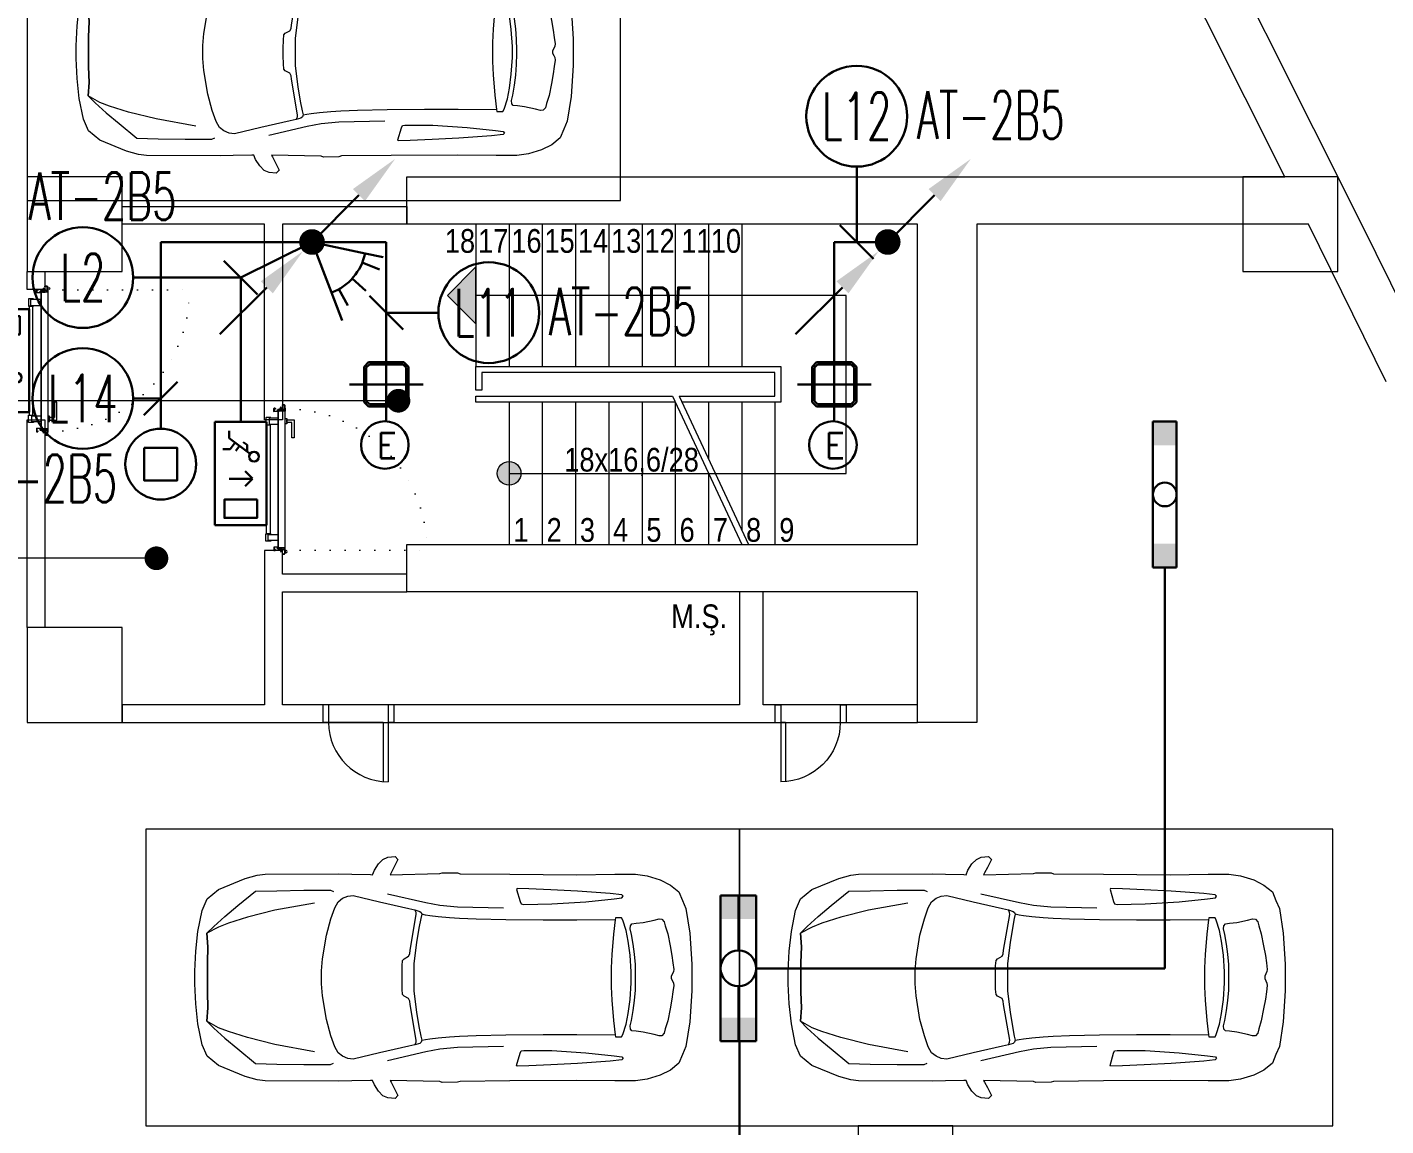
# Model space of a CAD drawing. Header units: metres. Extents: x -13316 to 152404, y -3899 to 30226.
# Drawn here: x 39560 to 40705, y 2000 to 2926 of the extents above; entities that cross this region are included whole.
import ezdxf
from ezdxf.enums import TextEntityAlignment as Align

# ---------------------------------------------------------------- set-up
doc = ezdxf.new("R2010")
doc.units = ezdxf.units.M
doc.header["$LTSCALE"] = 100
doc.header["$MEASUREMENT"] = 0
doc.linetypes.add('DOT2', pattern=[0.125, 0, -0.125])
doc.layers.get('0').update_dxf_attribs({"color": 9, "lineweight": 9})
for name, color, linetype, lineweight in [('00', 9, 'Continuous', 9), ('01', 9, 'Continuous', 9), ('04', 9, 'Continuous', 9), ('06D', 9, 'Continuous', 9), ('10', 9, 'Continuous', 9), ('14', 9, 'Continuous', 9), ('19', 9, 'Continuous', 9), ('20', 9, 'DOT2', 9), ('21', 9, 'Continuous', 9), ('21_mahal200', 9, 'Continuous', 9), ('E-1x36 W SIVAÜSTÜ FLUORESAN ARMATÜR (ETANŞ)', 7, 'Continuous', 30), ('E-1x8 W ACİL ÇIKIŞ ARMATÜRÜ (TİP2)', 7, 'Continuous', 30), ('E-2x18(W) PL DOWNLIGHT ARMATÜR (SIVAÜSTÜ)', 7, 'Continuous', 30), ('E-2x36 W SIVAÜSTÜ FLUORESAN ARMATÜR (ETANŞ)', 7, 'Continuous', 30), ('E-60W PL DOWNLIGHT ARMATÜR (SIVAÜSTÜ)', 7, 'Continuous', 30), ('E-ACİL AYDINLATMA KİTİ', 7, 'Continuous', 30), ('E-AŞAĞIDAN GELİP YUKARIYA GİDEN HAT', 7, 'Continuous', 30), ('E-DUVARA MONTE PIR (HAREKET SENSÖRÜ)', 7, 'Continuous', 30), ('E-KABLO', 7, 'Continuous', 30), ('E-LINYE', 7, 'Continuous', 30)]:
    doc.layers.add(name, color=color, linetype=linetype, lineweight=lineweight)
doc.styles.add('E-YAZI', font='txttw.shx')
doc.styles.add('MuuM_TEXT-STANDART', font='ARIALN.TTF')
doc.dimstyles.new('MuuM_DIM200', dxfattribs={"dimscale": 20, "dimtxt": 2, "dimasz": 1, "dimexe": 1, "dimexo": 1, "dimgap": 1, "dimtad": 1, "dimdec": 1, "dimrnd": 0.5, "dimdsep": 46, "dimtxsty": 'MuuM_TEXT-STANDART', "dimblk": 'ARCHTICK', "dimcen": 0, "dimdle": 0.15, "dimclrd": 256, "dimclre": 256, "dimclrt": 256, "dimadec": 0, "dimazin": 0, "dimtfac": 5, "dimtdec": 1, "dimtix": 1, "dimtmove": 2, "dimatfit": 3, "dimldrblk": 'DOT', "dimfxl": 3, "dimfxlon": 1, "dimtolj": 1, "dimlwd": -1, "dimlwe": -1, "dimarcsym": 0})

# ---------------------------------------------------------------- blocks, each defined once
blk = doc.blocks.new('100_1x36 W SIVAÜSTÜ FLUORESAN ARMATÜR (ETANŞ)')
at = {"layer": 'E-1x36 W SIVAÜSTÜ FLUORESAN ARMATÜR (ETANŞ)', "color": 4}
for p, q in [((-6.15, 1), (-6.15, -1)), ((6.15, 1), (-6.15, 1)), ((6.15, 1), (6.15, -1)), ((6.15, -1), (-6.15, -1))]:
    blk.add_line(p, q, dxfattribs=at)
at = {"layer": 'E-1x36 W SIVAÜSTÜ FLUORESAN ARMATÜR (ETANŞ)'}
blk.add_line((6.15, -1), (6.15, -1), dxfattribs=at)
at = {"layer": 'E-1x36 W SIVAÜSTÜ FLUORESAN ARMATÜR (ETANŞ)', "color": 4}
blk.add_circle((0, 0), 1, dxfattribs=at)
for points in [[(-6.15, 1), (-4.15, 1), (-6.15, -1), (-4.15, -1)], [(6.15, 1), (4.15, 1), (6.15, -1), (4.15, -1)]]:
    blk.add_solid(points, dxfattribs=at)
blk = doc.blocks.new('100_1x8 W ACİL ÇIKIŞ ARMATÜRÜ (TİP2)')
at = {"layer": 'E-1x8 W ACİL ÇIKIŞ ARMATÜRÜ (TİP2)', "color": 4}
for p, q in [((-3.4, 0), (-3.4, 3.4)), ((-3.4, 3.4), (3.4, 3.4)), ((3.4, 3.4), (3.4, 0)), ((3.4, 0), (-3.4, 0))]:
    blk.add_line(p, q, dxfattribs=at)
at = {"layer": 'E-1x8 W ACİL ÇIKIŞ ARMATÜRÜ (TİP2)', "color": 1}
for p, q in [((-1.305, 2.317), (-2.331, 0.937)), ((-1.882, 2.125), (-2.072, 1.87)), ((-1.448, 2.125), (-1.882, 2.125)), ((-0.16, 1.989), (0.335, 2.471)), ((0.34, 2.476), (0.34, 0.934)), ((0.34, 2.476), (0.84, 1.989)), ((-2.821, 0.937), (-2.331, 0.937)), ((-1.608, 1.01), (-2.039, 1.33)), ((-1.484, 1.378), (-1.818, 1.627)), ((-1.608, 1.01), (-1.608, 0.516))]:
    blk.add_line(p, q, dxfattribs=at)
blk.add_lwpolyline([(1.715, 2.777), (2.92, 2.777), (2.92, 0.623), (1.715, 0.623)], close=True, dxfattribs=at)
blk.add_circle((-1.115, 2.574), 0.32, dxfattribs=at)
blk = doc.blocks.new('100_AŞAĞIDAN GELİP YUKARIYA GİDEN HAT')
at = {"layer": 'E-AŞAĞIDAN GELİP YUKARIYA GİDEN HAT', "color": 3, "linetype": 'Continuous'}
for p, q in [((2.472, 2.471), (0, 0)), ((-2.389, -2.382), (-4.861, -4.853))]:
    blk.add_line(p, q, dxfattribs=at)
at = {"layer": 'E-AŞAĞIDAN GELİP YUKARIYA GİDEN HAT', "color": 4, "linetype": 'Continuous', "const_width": 0.675}
blk.add_lwpolyline([(0.338, 0, 1), (-0.338, 0, 1)], format="xyb", close=True, dxfattribs=at)
at = {"layer": 'E-AŞAĞIDAN GELİP YUKARIYA GİDEN HAT', "color": 3, "linetype": 'Continuous'}
for points in [[(2.154, 2.789), (2.79, 2.152), (4.382, 4.379)], [(-2.707, -2.064), (-2.071, -2.7), (-0.479, -0.474)]]:
    blk.add_solid(points, dxfattribs=at)
blk = doc.blocks.new('100_60W PL DOWNLIGHT ARMATÜR (SIVAÜSTÜ)')
at = {"layer": 'E-60W PL DOWNLIGHT ARMATÜR (SIVAÜSTÜ)', "color": 3}
blk.add_lwpolyline([(-0.865, 0.865), (0.865, 0.865), (0.865, -0.865), (-0.865, -0.865)], close=True, dxfattribs=at)
at = {"layer": 'E-60W PL DOWNLIGHT ARMATÜR (SIVAÜSTÜ)', "color": 4}
blk.add_circle((0, 0), 1.865, dxfattribs=at)
blk = doc.blocks.new('100_DUVARA MONTE PIR (HAREKET SENSÖRÜ)')
at = {"layer": 'E-DUVARA MONTE PIR (HAREKET SENSÖRÜ)', "color": 4}
for p, q in [((2.717, 0.889), (0, 0)), ((3.645, 1.193), (2.717, 0.889)), ((0, 0), (2.232, -1.786)), ((3.799, 0.528), (2.831, 0.393)), ((3.751, -0.797), (2.796, -0.594)), ((2.232, -1.786), (3.454, -2.765)), ((3.311, -1.936), (2.468, -1.443))]:
    blk.add_line(p, q, dxfattribs=at)
blk.add_arc((0, 0), 2.859, 321.32293, 18.12018, dxfattribs=at)
blk = doc.blocks.new('100_2x18(W) PL DOWNLIGHT ARMATÜR (SIVAÜSTÜ)')
at = {"layer": 'E-2x18(W) PL DOWNLIGHT ARMATÜR (SIVAÜSTÜ)', "color": 4, "ltscale": 0.4}
for q in [(0, 25), (0, 25), (-25, 0), (-25, 0), (0, -25), (25, 0), (0, -25), (25, 0)]:
    blk.add_line((0, 0), q, dxfattribs=at)
at = {"layer": 'E-2x18(W) PL DOWNLIGHT ARMATÜR (SIVAÜSTÜ)', "color": 4}
for p, q in [((-12, 15), (-15, 12)), ((-15, 12), (-15, -12)), ((-11.38, 13.5), (-13.5, 11.38)), ((-13.5, 11.38), (-13.5, -11.38)), ((12, 15), (-12, 15)), ((11.38, 13.5), (-11.38, 13.5)), ((13.5, 11.38), (11.38, 13.5)), ((15, 12), (12, 15)), ((13.5, -11.38), (13.5, 11.38)), ((15, -12), (15, 12)), ((-15, -12), (-12, -15)), ((-13.5, -11.38), (-11.38, -13.5)), ((-12, -15), (12, -15)), ((-11.38, -13.5), (11.38, -13.5)), ((11.38, -13.5), (13.5, -11.38)), ((12, -15), (15, -12))]:
    blk.add_line(p, q, dxfattribs=at)
blk = doc.blocks.new('100_ACİL AYDINLATMA KİTİ')
at = {"layer": 'E-ACİL AYDINLATMA KİTİ', "color": 3}
blk.add_circle((0, 0), 1.251, dxfattribs=at)
at = {"layer": 'E-ACİL AYDINLATMA KİTİ', "color": 3, "style": 'E-YAZI'}
blk.add_text('E', height=1.34, dxfattribs=at).set_placement((-0.448, -0.694))
blk = doc.blocks.new('100_2x36 W SIVAÜSTÜ FLUORESAN ARMATÜR (ETANŞ)')
at = {"layer": 'E-2x36 W SIVAÜSTÜ FLUORESAN ARMATÜR (ETANŞ)', "color": 4}
for p, q in [((-6.15, 1.5), (6.15, 1.5)), ((-6.15, 1.5), (-6.15, -1.5)), ((6.15, 1.5), (6.15, -1.5)), ((-1.5, 0), (-6.15, 0)), ((1.5, 0), (6.15, 0)), ((-6.15, -1.5), (6.15, -1.5))]:
    blk.add_line(p, q, dxfattribs=at)
blk.add_circle((0, 0), 1.5, dxfattribs=at)
for points in [[(-4.15, 1.5), (-4.15, -1.5), (-6.15, 1.5), (-6.15, -1.5)], [(4.15, 1.5), (4.15, -1.5), (6.15, 1.5), (6.15, -1.5)]]:
    blk.add_solid(points, dxfattribs=at)
blk = doc.blocks.new('p-kolon_80x80')
blk.add_lwpolyline([(-40, -40), (40, -40), (40, 40), (-40, 40)], close=True)
blk = doc.blocks.new('2.Bod.Ara.Sitatik Elk.')
at = {"layer": '01'}
blk.add_lwpolyline([(12385, -6322.8), (12319.5, -6190), (12040, -6190), (12040, -6610), (11990, -6610), (11990, -6500), (11600, -6500), (11600, -6500), (11560, -6500), (11560, -6460), (11990, -6460), (11990, -6190), (11560, -6190), (11560, -6150), (11560, -6150), (12299.7, -6150), (12000, -5552.7), (12000, -5430), (12040, -5430), (12040, -5543.4), (12364.1, -6190), (12364.1, -6190), (12425, -6313.4)], dxfattribs=at)
for p in [(11280, -6190), (12304.3, -6190), (11280, -6570), (11980, -6990)]:
    blk.add_blockref('p-kolon_80x80', p, dxfattribs=at)
blk = doc.blocks.new('*U21')
at = {"ltscale": 15}
for p, q in [((-25, 1), (-26, 0)), ((-25, -1), (-26, 0)), ((-23, 1), (-25, 1)), ((-23, 1), (-23, -2)), ((-21, -3), (-18, 3)), ((-21, -3), (-18, 3)), ((-20, -3), (-17, 3)), ((-20, -3), (-16, 3)), ((-18, -3), (-15, 3)), ((-18, -3), (-15, 3)), ((-18, 1), (-18, 2)), ((-17, -3), (-14, 3)), ((-17, -3), (-13, 3)), ((-17, 1), (-17, 2)), ((-15, -3), (-12, 3)), ((-15, -3), (-12, 3)), ((-15, 1), (-15, 2)), ((-14, -3), (-11, 3)), ((-14, -3), (-10, 3)), ((-14, 1), (-14, 2)), ((-12, -3), (-9, 3)), ((-12, -3), (-9, 3)), ((-12, 1), (-12, 2)), ((-11, -3), (-8, 3)), ((-11, -3), (-7, 3)), ((-11, 1), (-11, 2)), ((-9, -3), (-6, 3)), ((-9, -3), (-6, 3)), ((-9, 1), (-9, 2)), ((-8, -3), (-4, 3)), ((-8, -3), (-5, 3)), ((-8, 1), (-8, 2)), ((-6, -3), (-3, 3)), ((-6, -3), (-3, 3)), ((-6, 1), (-6, 2)), ((-5, -3), (-1, 3)), ((-5, -3), (-2, 3)), ((-5, 1), (-5, 2)), ((-3, 1), (-3, 2)), ((0, 4), (-2, 1)), ((-2, 1), (-2, 2)), ((0, 0), (-1, 0)), ((-25, -1), (-23, -2)), ((-9, -2), (-23, -2)), ((-21, -3), (-21, -2)), ((-20, -3), (-19, -2)), ((-20, -2), (-19, -2)), ((-19, -2), (-18, -2)), ((-18, -3), (-18, -2)), ((-17, -3), (-16, -2)), ((-17, -2), (-16, -2)), ((-16, -2), (-15, -2)), ((-15, -3), (-15, -2)), ((-14, -3), (-13, -2)), ((-14, -2), (-13, -2)), ((-13, -2), (-12, -2)), ((-12, -3), (-12, -2)), ((-11, -3), (-10, -2)), ((-11, -2), (-10, -2)), ((-10, -2), (-9, -2)), ((-9, -3), (-9, -2)), ((-8, -2), (-7, -2)), ((-8, -3), (-7, -2)), ((-7, -2), (-6, -2)), ((-6, -3), (-6, -2)), ((-5, -2), (-4, -2)), ((-5, -3), (-4, -2)), ((-4, -2), (-2, -2)), ((0, -4), (-2, -2)), ((0, 0), (-1, 0))]:
    blk.add_line(p, q, dxfattribs=at)
for p, q in [((-7, 1), (-23, 1)), ((-17, 1), (-19, 1)), ((-16, 1), (-17, 1)), ((-14, 1), (-16, 1)), ((-13, 1), (-14, 1)), ((-11, 1), (-13, 1)), ((-10, 1), (-11, 1)), ((-8, 1), (-10, 1)), ((-7, 1), (-8, 1)), ((-5, 1), (-7, 1)), ((-4, 1), (-5, 1)), ((-2, 1), (-4, 1)), ((-2, 1), (-2, 1)), ((0, 0), (0, 4)), ((-2, -2), (-2, -2)), ((0, 0), (0, -4))]:
    blk.add_line(p, q)
for centre, radius, start, end in [((-26, 4), 3.92, 274.361, 322.1025), ((-26, -4), 3.92, 37.8975, 85.639), ((-18, 3), 0.0971, 330.3204, 150.3204), ((-17, 3), 0.0971, 330.3204, 150.3204), ((-15, 3), 0.0971, 330.3204, 150.3204), ((-14, 3), 0.0971, 330.3204, 150.3204), ((-12, 3), 0.0971, 330.3204, 150.3204), ((-11, 3), 0.0971, 330.3204, 150.3204), ((-9, 3), 0.0971, 330.3204, 150.3204), ((-8, 3), 0.0971, 330.3204, 150.3204), ((-6, 3), 0.0971, 330.3204, 150.3204), ((-5, 3), 0.0971, 330.3204, 150.3204), ((-3, 3), 0.0971, 330.3204, 150.3204), ((-2, 3), 0.0971, 330.3204, 150.3204), ((-1, 0), 0.486, 90, 270), ((0, 4), 0.25, 0, 150.0864), ((-21, -3), 0.0971, 150.3204, 330.3204), ((-20, -3), 0.0971, 150.3204, 330.3204), ((-18, -3), 0.0971, 150.3204, 330.3204), ((-17, -3), 0.0971, 150.3204, 330.3204), ((-15, -3), 0.0971, 150.3204, 330.3204), ((-14, -3), 0.0971, 150.3204, 330.3204), ((-12, -3), 0.0971, 150.3204, 330.3204), ((-11, -3), 0.0971, 150.3204, 330.3204), ((-9, -3), 0.0971, 150.3204, 330.3204), ((-8, -3), 0.0971, 150.3204, 330.3204), ((-6, -3), 0.0971, 150.3204, 330.3204), ((-5, -3), 0.0971, 150.3204, 330.3204), ((0, -4), 0.25, 209.9136, 0)]:
    blk.add_arc(centre, radius, start, end, dxfattribs=at)
blk = doc.blocks.new('conta')
at = {"ltscale": 10}
for p, q in [((-2649.9, 5345.5), (-2649.8, 5345.6)), ((-2649.9, 5344.5), (-2649.8, 5344.3)), ((-2649.8, 5344.3), (-2649.7, 5344.3)), ((-2649.7, 5345.4), (-2649.3, 5345.4)), ((-2649.2, 5345.4), (-2649.1, 5345.5)), ((-2649, 5344), (-2648.8, 5343.8)), ((-2648.9, 5344.1), (-2648.7, 5343.9)), ((-2648.8, 5345.1), (-2648.6, 5345.3)), ((-2648.8, 5344.9), (-2648.6, 5345.2)), ((-2648.7, 5343.8), (-2648.7, 5343.8)), ((-2648.6, 5345.3), (-2648.6, 5345.3))]:
    blk.add_line(p, q, dxfattribs=at)
for centre, radius, start, end in [((-2649.8, 5345.5), 0.05, 140.6345, 188.9372), ((-2653, 5345), 3.19, 350.4674, 8.9372), ((-2649.9, 5344.5), 0.02, 170.4674, 213.7451), ((-2649.7, 5345.6), 0.0696, 22.2428, 159.258), ((-2650.9, 5345), 1.24, 340.3382, 16.7772), ((-2649.7, 5344.6), 0.03, 160.3382, 273.2666), ((-2649.7, 5345.4), 0.03, 90, 196.7772), ((-2649.6, 5341.5), 3.01, 80.4362, 93.2666), ((-2649.3, 5345.5), 0.05, 270, 303.0062), ((-2649.2, 5344.1), 0.231, 353.9571, 81.9004), ((-2649.1, 5345.5), 0.03, 4.7972, 123.0062), ((-2649.1, 5344.5), 0.03, 260.4362, 338.7066), ((-2651.2, 5344.8), 2.33, 7.5897, 18.7951), ((-2649, 5345.6), 0.05, 18.7951, 42.1429), ((-2650.2, 5345), 1.27, 338.7066, 23.0418), ((-2648.9, 5344.1), 0.1, 173.9571, 217.2653), ((-2648.8, 5345.1), 0.05, 187.5897, 322.7347), ((-2658.2, 5345.2), 9.36, 353.6857, 357.8537), ((-2648.8, 5344.2), 0.1, 173.6857, 217.2653), ((-2648.8, 5344.8), 0.05, 142.7347, 180.2669), ((-2648.7, 5343.8), 0.05, 217.2653, 307.2653), ((-2648.7, 5343.8), 0.05, 307.2653, 37.2653), ((-2648.6, 5345.3), 0.05, 52.7347, 142.7347), ((-2648.6, 5345.3), 0.05, 322.7347, 52.7347)]:
    blk.add_arc(centre, radius, start, end, dxfattribs=at)
for points, knots in [([(-2649, 5345.6), (-2649, 5345.6), (-2649.1, 5345.7), (-2649.2, 5345.4), (-2649.3, 5345.7), (-2649.4, 5345.5), (-2649.5, 5345.7), (-2649.6, 5345.5), (-2649.7, 5345.6), (-2649.7, 5345.6)], [0.0086373, 0.0086373, 0.0086373, 0.0086373, 0.1097304, 0.3133405, 0.4430081, 0.5658764, 0.7165186, 0.8527974, 0.9648495, 0.9648495, 0.9648495, 0.9648495]), ([(-2649.7, 5344.3), (-2649.7, 5344.3), (-2649.7, 5344.5), (-2649.6, 5344.3), (-2649.3, 5344.4), (-2649.2, 5344.4), (-2649.2, 5344.4)], [0, 0, 0, 0, 0.1008757, 0.3841126, 0.5436166, 0.6906785, 0.6906785, 0.6906785, 0.6906785])]:
    blk.add_open_spline(points, degree=3, knots=knots, dxfattribs=at)
blk = doc.blocks.new('p-yn_sackasa')
at = {"layer": '10', "linetype": 'Continuous'}
for p, q in [((-2.2, 0), (-2.2, -0.2)), ((0, 6.9), (0, 6.2)), ((0, 6.2), (0, 6.9)), ((0.1, 6.9), (0.1, 6.2)), ((0.2, 6.9), (0.2, 6.2)), ((2.7, 7.2), (0.3, 7.2)), ((2.7, 7.2), (0.3, 7.2)), ((2.7, 7), (0.3, 7)), ((0.3, 7), (2.7, 7)), ((0.3, 6.1), (0.8, 6.1)), ((0.7, 6), (0.3, 6)), ((0.3, 5.9), (0.7, 5.9)), ((0.8, 5.9), (0.3, 5.9)), ((0.7, 5.9), (0.7, 6)), ((0.7, -0.7), (0.7, 2.3)), ((0.7, -0.7), (0.7, 2.3)), ((0.8, 5.9), (0.8, 6.1)), ((0.8, -0.7), (0.8, 2.3)), ((0.8, -0.7), (0.8, 2.3)), ((0.9, 2.3), (1, 2.3)), ((0.9, 2.3), (0.9, 2.3)), ((1, 2.5), (1, 2.4)), ((1, 2.5), (1, 2.5)), ((1.1, 2.5), (1.1, 3.7)), ((1.1, 2.5), (1.1, 3.7)), ((1.3, 3.7), (1.3, 2.5)), ((1.3, 2.5), (1.3, 3.7)), ((2.5, 4), (1.4, 4)), ((1.4, 4), (2.5, 4)), ((1.4, 3.8), (2.5, 3.8)), ((2.5, 3.8), (1.4, 3.8)), ((2.5, 3.4), (2.6, 3.7)), ((2.6, 3.7), (2.5, 3.4)), ((2.7, 3.6), (2.6, 3.3)), ((2.7, 3.6), (2.6, 3.3)), ((2.8, 3.3), (2.8, 6.9)), ((2.8, 3.3), (2.8, 6.9)), ((2.9, 3.3), (2.9, 6.9)), ((2.9, 3.3), (2.9, 6.9)), ((-2.9, -1.7), (-2.9, -0.3)), ((-2.9, -0.3), (-2.9, -1.7)), ((-2.8, -0.3), (-2.8, -1.7)), ((-2.8, -0.3), (-2.8, -1.7)), ((-2.2, 0), (-2.7, 0)), ((-2.2, 0), (-2.7, 0)), ((-2.2, -0.1), (-2.7, -0.1)), ((-2.2, -0.2), (-2.7, -0.2)), ((1, -1.8), (-2.7, -1.8)), ((1, -1.9), (-2.7, -1.9)), ((-2.7, -2), (1, -2)), ((1, -2), (-2.7, -2)), ((-2.2, -0.1), (-2.2, 0)), ((0.9, -0.8), (1, -0.8)), ((0.9, -0.8), (0.9, -0.8)), ((1, -0.9), (1, -0.9)), ((1, -0.9), (1, -0.9)), ((1.1, -1), (1.1, -1.7)), ((1.1, -1), (1.1, -1.7)), ((1.3, -1), (1.3, -1.7)), ((1.3, -1), (1.3, -1.7))]:
    blk.add_line(p, q, dxfattribs=at)
for points in [[(0.1, 2.1), (0.7, 2.1), (0.7, -0.5), (0.1, -0.5)], [(0.1, 2.1), (0.4, 2.1), (0.4, -0.5), (0.1, -0.5)]]:
    blk.add_lwpolyline(points, close=True, dxfattribs=at)
for centre, radius, start, end in [((0.3, 6.9), 0.249, 90, 180), ((0.3, 6.9), 0.261, 90, 180), ((0.3, 6.2), 0.249, 181.345, 271.3502), ((0.3, 6.2), 0.261, 180, 270), ((0.3, 6.9), 0.122, 90, 180), ((0.3, 6.2), 0.122, 180, 270), ((0.3, 6.9), 0.11, 90, 180), ((0.3, 6.2), 0.11, 180, 270), ((0.9, 2.3), 0.206, 63.2169, 180), ((0.9, 2.3), 0.219, 63.2153, 180), ((0.9, 2.3), 0.0801, 63.215, 180), ((0.9, 2.3), 0.0674, 63.2144, 180), ((1, 2.5), 0.219, 243.2148, 0), ((1, 2.5), 0.0801, 243.2203, 0), ((1, 2.5), 0.206, 243.2197, 0), ((1, 2.5), 0.0674, 243.2129, 0), ((1.4, 3.7), 0.24, 90, 180), ((1.4, 3.7), 0.253, 90, 180), ((1.4, 3.7), 0.114, 90, 180), ((1.4, 3.7), 0.101, 90, 180), ((2.5, 3.7), 0.249, 342.8613, 90), ((2.5, 3.7), 0.261, 342.8602, 90), ((2.5, 3.7), 0.122, 342.8607, 90), ((2.5, 3.7), 0.11, 342.8621, 90), ((2.7, 3.3), 0.232, 162.8601, 0), ((2.7, 3.3), 0.219, 162.8613, 0), ((2.7, 3.3), 0.0927, 162.8605, 0), ((2.7, 3.3), 0.0801, 162.8624, 0), ((2.7, 6.9), 0.249, 0, 90), ((2.7, 6.9), 0.261, 0, 90), ((2.7, 6.9), 0.122, 0, 90), ((2.7, 6.9), 0.11, 0, 90), ((-2.7, -0.3), 0.24, 90, 180), ((-2.7, -0.3), 0.253, 90, 180), ((-2.7, -1.7), 0.24, 180, 270), ((-2.7, -1.7), 0.253, 180, 270), ((-2.7, -0.3), 0.114, 90, 180), ((-2.7, -0.3), 0.101, 90, 180), ((-2.7, -1.7), 0.114, 180, 270), ((-2.7, -1.7), 0.101, 180, 270), ((0.9, -0.7), 0.206, 180, 296.7851), ((0.9, -0.7), 0.219, 180, 296.785), ((0.9, -0.7), 0.0674, 180, 180.5245), ((0.9, -0.7), 0.0801, 180, 296.785), ((0.9, -0.7), 0.0674, 180, 296.7871), ((1, -1), 0.219, 0, 116.7854), ((1, -1), 0.206, 0, 116.7836), ((1, -1), 0.0801, 0, 116.7811), ((1, -1), 0.0674, 0, 116.7871), ((1, -1.7), 0.114, 270, 0), ((1, -1.7), 0.24, 270, 0), ((1, -1.7), 0.101, 270, 0), ((1, -1.7), 0.253, 270, 0)]:
    blk.add_arc(centre, radius, start, end, dxfattribs=at)
at = {"layer": '10', "xscale": 0.0842696629213483, "yscale": 0.0842696629213483, "zscale": 0.0842696629213483}
blk.add_blockref('*U21', (1, 1.3), dxfattribs=at)
at = {"layer": '14', "xscale": -0.7887640449438696, "yscale": 0.7887640449438696, "zscale": 0.7887640449438204, "rotation": 90}
blk.add_blockref('conta', (4217.8, -2086.4), dxfattribs=at)
blk = doc.blocks.new('*U621')
at = {"layer": '06D'}
for points in [[(110.1, 4.8), (110.1, 11), (95.1, 11), (95.1, 9.1), (107.9, 9.1), (107.9, 9.1), (107.9, 4.8), (110.1, 4.8)], [(111.2, 3.5), (111.2, 4.8), (106.8, 4.8), (106.8, 3.5), (111.2, 3.5)]]:
    blk.add_lwpolyline(points, dxfattribs=at)
for points in [[(8.5, -8.6), (7.9, -8.6), (7.9, -12.6, 0.414214), (8.2, -13), (13.7, -13, 0.414214), (14.1, -12.6), (14.1, -8.6), (13.5, -8.6)], [(111.5, -8.6), (112.1, -8.6), (112.1, -12.6, -0.414214), (111.7, -13), (106.2, -13, -0.414214), (105.9, -12.6), (105.9, -8.6), (106.5, -8.6)]]:
    blk.add_lwpolyline(points, format="xyb", dxfattribs=at)
for points in [[(8.5, -11.1), (13.5, -11.1), (13.5, -2.5), (8.5, -2.5)], [(14.1, -12.4), (105.9, -12.4), (105.9, -9.2), (14.1, -9.2)], [(111.5, -10), (106.5, -10), (106.5, -2.5), (111.5, -2.5)]]:
    blk.add_lwpolyline(points, close=True, dxfattribs=at)
at = {"layer": '10', "ltscale": 10}
for p, q in [((-1.6, 3.7), (-1.7, 3.6)), ((-1.6, 3.7), (-1.7, 3.6)), ((-1.2, 3.1), (-1.2, 3.2)), ((-1.2, 3.1), (-1.2, 3.2)), ((-1.2, 3.1), (-1.1, 3.1)), ((-1.2, 3.1), (-1.1, 3.1)), ((-1.1, 3), (-1.1, 3.4)), ((-1.1, 3), (-1.1, 3.4)), ((-0.8, 3), (-0.8, 3.4)), ((-0.8, 3), (-0.8, 3.4)), ((0.3, 3.4), (0.3, 3.3)), ((0.4, 3.5), (119.6, 3.5)), ((0.4, 3.4), (0.4, 3.3)), ((0.4, 3.2), (2.2, 3.2)), ((0.5, 3.4), (119.5, 3.4)), ((0.5, 3.3), (2.3, 3.3)), ((1, 0), (2, 0.7)), ((2, 1.1), (2, 0.7)), ((2.3, 1.1), (2, 1.1)), ((2, 0.7), (2, -0.8)), ((2.3, 3.1), (2.3, -2.4)), ((2.3, 0.7), (2.3, 1.1)), ((2.3, -0.8), (2.3, 0.7)), ((2.4, 3.2), (2.4, -2.3)), ((117.5, 3.2), (117.5, -2.3)), ((119.5, 3.3), (117.6, 3.3)), ((119.6, 3.2), (117.7, 3.2)), ((117.7, 3.1), (117.7, -2.4)), ((117.7, 1.1), (117.7, -0.4)), ((118, 1.1), (117.7, 1.1)), ((117.7, 1.1), (117.7, -0.4)), ((118, 1.1), (117.7, 1.1)), ((118, -0.4), (118, 1.1)), ((118, -0.4), (118, 1.1)), ((118, 0.9), (119, 0.9)), ((118, 0.9), (119, 0.9)), ((118, 0.7), (119, 0.7)), ((118, 0.7), (119, 0.7)), ((119, 0.3), (118, -0.4)), ((119, 0.3), (118, -0.4)), ((119.5, 3.4), (119.5, 3.3)), ((119.7, 3.4), (119.7, 3.3)), ((2, -0.4), (1, -0.4)), ((2, -0.6), (1, -0.6)), ((2, -0.8), (2.3, -0.8)), ((2.4, -2.5), (117.6, -2.5)), ((2.5, -2.3), (117.5, -2.3)), ((117.7, -0.4), (117.7, -0.8)), ((117.7, -0.4), (117.7, -0.8)), ((117.7, -0.8), (118, -0.8)), ((117.7, -0.8), (118, -0.8)), ((118, -0.8), (118, -0.4)), ((118, -0.8), (118, -0.4))]:
    blk.add_line(p, q, dxfattribs=at)
blk.add_circle((-0.9, 4.2), 0.843, dxfattribs=at)
blk.add_circle((-0.9, 4.2), 0.843, dxfattribs=at)
for centre, radius, start, end in [((-0.9, 4.2), 1.01, 219.4092, 254.2861), ((-0.9, 4.2), 1.01, 219.4092, 254.2861), ((-0.4, 3.2), 0.428, 156.352, 217.621), ((-0.4, 3.2), 0.428, 156.352, 217.621), ((-0.4, 3.2), 0.302, 105.5524, 240.0315), ((-0.4, 3.2), 0.302, 105.5524, 240.0315), ((0.4, 3.4), 0.1, 90, 180), ((0.4, 3.3), 0.1, 180, 270), ((0.5, 3.4), 0.005, 90, 180), ((0.5, 3.3), 0.005, 180, 270), ((2.2, 3.1), 0.05, 0, 90), ((2.3, 3.2), 0.1, 0, 90), ((117.6, 3.2), 0.1, 90, 180), ((117.7, 3.1), 0.05, 90, 180), ((119.5, 3.4), 0.005, 0, 90), ((119.5, 3.3), 0.005, 270, 0), ((119.6, 3.4), 0.1, 0, 90), ((119.6, 3.3), 0.1, 270, 0), ((2.4, -2.4), 0.1, 180, 270), ((2.5, -2.3), 0.05, 180, 270), ((117.6, -2.3), 0.141, 284.9271, 345.0729)]:
    blk.add_arc(centre, radius, start, end, dxfattribs=at)
at = {"layer": '20'}
blk.add_lwpolyline([(0.3, 3.4), (0.3, 122.8, -0.414214), (119.7, 3.4, 1)], format="xyb", dxfattribs=at)
at = {"xscale": -1, "rotation": 180}
blk.add_blockref('p-yn_sackasa', (0, 1), dxfattribs=at)
at = {"rotation": 180}
blk.add_blockref('p-yn_sackasa', (120, 1), dxfattribs=at)
blk = doc.blocks.new('p-araba-10')
for points in [[(-193.8, -2.4), (-193.8, 5.3), (-192.9, 22.2), (-191.1, 38.9), (-187.6, 56.6), (-183.4, 66.4), (-173.9, 74.2), (-151.3, 83.5), (-141.2, 86.3), (-134.5, 87.1), (-72.5, 87.3), (-61.4, 87), (-45.8, 86.8), (-44, 86.7), (-42.5, 90.5), (-39.1, 95.9), (-35.3, 99.6), (-31.2, 101.5), (-25.1, 101.9), (-22.6, 99.4), (-26, 92.8), (-28.4, 88.2), (-29.2, 86.7), (12.7, 87.6), (14.7, 88.4), (27.6, 88.2), (29.7, 87.5), (71.7, 87.1), (127.9, 86.7), (160, 87.2), (177.5, 87.1), (187.3, 85.7), (198.4, 82.4), (207, 78), (214.1, 72.2), (217.1, 65), (220, 58.1), (223.2, 37.3), (225, 11.2), (225, -11.2), (223.2, -37.3), (220, -58.1), (217.1, -65), (214.1, -72.2), (207, -78), (198.4, -82.4), (187.3, -85.7), (177.5, -87.1), (160, -87.2), (127.9, -86.7), (71.7, -87.1), (29.7, -87.5), (27.6, -88.2), (14.7, -88.4), (12.7, -87.6), (-29.2, -86.7), (-28.4, -88.2), (-26, -92.8), (-22.6, -99.4), (-25.1, -101.9), (-31.2, -101.5), (-35.3, -99.6), (-39.1, -95.9), (-42.5, -90.5), (-44, -86.7), (-45.8, -86.8), (-61.4, -87), (-72.5, -87.3), (-134.5, -87.1), (-141.2, -86.3), (-151.3, -83.5), (-173.9, -74.2), (-183.4, -66.4), (-187.6, -56.6), (-191.1, -38.9), (-192.9, -22.2), (-193.8, -5.3), (-193.8, 2.4)], [(-93, -62.5), (-126.3, -56.3), (-149.5, -50.6), (-165.5, -45.6), (-173.7, -42.3), (-183.5, -36.9), (-182.7, -25.6), (-183.2, -12.4), (-183.2, 0.2), (-183.2, 12.8), (-182.7, 26), (-183.5, 37.3), (-177.8, 43), (-168.5, 51.5), (-157.6, 60.6), (-142.7, 72.8), (-124.7, 73.2), (-102, 73.6), (-79.4, 73.7), (-76.8, 72.4)], [(-8.3, -56.7), (-13.4, -57.9), (-38.1, -63.5), (-60.3, -68.8), (-64.9, -68.3), (-69.3, -66.4), (-73, -63.6), (-75.8, -58.3), (-79.1, -49.2), (-82.8, -35.3), (-86.1, -15.4), (-87, -5.3), (-87, 0.2), (-87, 5.7), (-86.1, 15.7), (-82.8, 35.6), (-79.1, 49.6), (-75.8, 58.7), (-73, 63.9), (-69.3, 66.8), (-64.9, 68.6), (-60.3, 69.2), (-38.1, 63.8), (-13.4, 58.2), (-8.3, 57)], [(66.2, 58.6), (27.5, 59.4), (12.7, 60.6), (0.9, 62.9), (-31.5, 70.4)], [(-93, 62.8), (-126.3, 56.7), (-149.5, 51), (-165.5, 45.9), (-173.7, 42.6), (-183.5, 37.3), (-182.7, 26), (-183.2, 12.8), (-183.2, 0.2), (-183.2, -12.4), (-182.7, -25.6), (-183.5, -36.9), (-177.8, -42.6), (-168.5, -51.2), (-157.6, -60.2), (-142.7, -72.5), (-124.7, -72.9), (-102, -73.2), (-79.4, -73.3), (-76.8, -72.1)], [(-2.5, -52.9), (-3.1, -54.6), (-4.3, -55.5), (-8.3, -56.7), (-7.3, -54.5), (-7.2, -52.8), (-12.4, -22.8), (-12.7, -19.8), (-13.7, -17.7), (-17.5, -15.6), (-18.7, -14.2), (-19.1, -9.7), (-19.2, -3.2), (-19.2, 0.2), (-19.2, 3.5), (-19.1, 10), (-18.7, 14.5), (-17.5, 15.9), (-13.7, 18.1), (-12.7, 20.1), (-12.4, 23.1), (-7.2, 53.1), (-7.3, 54.8), (-8.3, 57), (-4.3, 55.8), (-3.1, 54.9), (-2.5, 53.3)], [(160.4, 48.6), (128, 48.3), (99.7, 48.3), (68.4, 48.6), (43.2, 49.2), (29.3, 49.7), (20.9, 50.2), (11.4, 51.1), (4.3, 52), (0.7, 52.6), (-2.5, 53.3), (-3.4, 49.8), (-4.9, 41.7), (-6.9, 29.6), (-9.1, 11.9), (-9.1, 2.6), (-9.1, 0.2), (-9.1, -2.2), (-9.1, -11.6), (-6.9, -29.3), (-4.9, -41.4), (-3.4, -49.4), (-2.5, -52.9), (0.7, -52.2), (4.3, -51.7), (11.4, -50.8), (20.9, -49.9), (29.3, -49.3), (43.2, -48.9), (68.4, -48.3), (99.7, -47.9), (128, -47.9), (160.4, -48.3)], [(66.2, -58.2), (27.5, -59), (12.7, -60.3), (0.9, -62.6), (-31.5, -70.1)]]:
    blk.add_lwpolyline(points)
for points in [[(159.5, 66.3), (166.1, 67.2), (167.1, 68.6), (165.9, 69.6), (156.3, 70.9), (128.7, 72.7), (106.1, 73.8), (87.7, 74.9), (77.7, 75), (77.4, 74.3), (80.3, 64), (81.1, 62.1), (83.3, 61.7), (106.9, 62), (135.6, 63.8)], [(169.6, -39.3), (171.3, -30.3), (172.9, -18.6), (173.8, -4.4), (173.8, 0.2), (173.8, 4.7), (172.9, 19), (171.3, 30.6), (169.6, 39.6), (166.8, 48.4), (165.8, 50.4), (160.6, 50.4), (160.4, 48.6), (159, 36.5), (157.5, 19.4), (157, 8.1), (157, 0.2), (157, -7.8), (157.5, -19.1), (159, -36.2), (160.4, -48.3), (160.6, -50.1), (165.8, -50.1), (166.8, -48.1)], [(174.1, -36.1), (175.5, -27.9), (176.6, -19.3), (177.4, -10.5), (177.5, -1.4), (177.5, 0.2), (177.5, 1.8), (177.4, 10.9), (176.6, 19.7), (175.5, 28.2), (174.1, 36.4), (173, 41.1), (173.2, 43.7), (174.5, 45.2), (178.1, 45.7), (184.1, 46.5), (193.2, 48.4), (197.4, 49.4), (199.8, 49.3), (201.7, 47.1), (202.6, 43.6), (204.7, 36.9), (206.7, 26.7), (208.2, 18.6), (209.1, 12.5), (209.7, 6.9), (209.5, 5), (208.6, 3), (207.7, 1.2), (207.7, 0.2), (207.7, -0.9), (208.6, -2.7), (208.6, -2.7), (209.5, -4.6), (209.7, -6.6), (209.1, -12.1), (208.2, -18.3), (206.7, -26.4), (204.7, -36.5), (202.6, -43.3), (201.7, -46.8), (199.8, -49), (197.4, -49.1), (193.2, -48.1), (184.1, -46.1), (178.1, -45.3), (174.5, -44.9), (173.2, -43.4), (173, -40.8)], [(159.5, -66), (166.1, -66.9), (167.1, -68.2), (165.9, -69.3), (156.3, -70.5), (128.7, -72.4), (106.1, -73.5), (87.7, -74.5), (77.7, -74.7), (77.4, -74), (80.3, -63.7), (81.1, -61.7), (83.3, -61.4), (106.9, -61.6), (135.6, -63.5)]]:
    blk.add_lwpolyline(points, close=True)
blk = doc.blocks.new('p-carpark_std')
at = {"layer": '06D'}
blk.add_lwpolyline([(-500, -125), (0, -125), (0, 125), (-500, 125)], close=True, dxfattribs=at)
at = {"layer": '04'}
blk.add_blockref('p-araba-10', (-265, 0), dxfattribs=at)
blk = doc.blocks.new('p-M01-M02_merdiven-1050')
at = {"layer": '19'}
h = blk.add_hatch(color=256, dxfattribs=at)
h.dxf.hatch_style = 1
edge = h.paths.add_edge_path()
edge.add_arc((210, -344), 10, 270, 630)
h = blk.add_hatch(color=256, dxfattribs=at)
h.dxf.hatch_style = 1
h.paths.add_polyline_path([(84, -372), (36, -372), (60, -396)])
at = {"layer": '19', "linetype": 'Continuous'}
for points in [[(210, -344), (210, -120), (210, -60), (60, -60), (60, -372)], [(145, -200.7), (145, -120), (125, -120), (125, -120), (125, -367), (140, -367), (140, -372), (120, -372), (120, -367), (120, -115), (120, -115), (150, -115), (150, -198.4)], [(150, -120), (270, -120)], [(0, -148), (120, -148)], [(145, -200.7), (270, -142.4)], [(145, -206.3), (270, -148)], [(150, -148), (258, -148)], [(0, -176), (120, -176)], [(150, -176), (198, -176)], [(210, -176), (270, -176)], [(0, -204), (120, -204)], [(150, -204), (270, -204)], [(0, -232), (120, -232)], [(150, -232), (270, -232)], [(0, -260), (120, -260)], [(150, -260), (270, -260)], [(0, -288), (120, -288)], [(150, -288), (270, -288)], [(0, -316), (120, -316)], [(150, -316), (270, -316)], [(0, -344), (120, -344)], [(150, -344), (270, -344)], [(0, -372), (120, -372)]]:
    blk.add_lwpolyline(points, dxfattribs=at)
at = {"layer": '19'}
for points in [[(145, -206.3), (270, -148)], [(150, -204), (150, -372), (150, -372), (145, -372), (145, -372), (145, -206.3)]]:
    blk.add_lwpolyline(points, dxfattribs=at)
blk.add_lwpolyline([(84, -372), (36, -372), (60, -396)], close=True, dxfattribs=at)
blk.add_circle((210, -344), 10, dxfattribs=at)
blk = doc.blocks.new('_ArchTick')
at = {"color": 0, "linetype": 'ByBlock', "const_width": 0.15}
blk.add_lwpolyline([(-0.5, -0.5), (0.5, 0.5)], dxfattribs=at)
blk = doc.blocks.new('_Dot')
at = {"color": 0, "linetype": 'ByBlock', "lineweight": -2}
blk.add_line((-0.5, 0), (-1, 0), dxfattribs=at)
at = {"color": 0, "linetype": 'ByBlock', "const_width": 0.5}
blk.add_lwpolyline([(-0.25, 0, 1), (0.25, 0, 1)], format="xyb", close=True, dxfattribs=at)
blk = doc.blocks.new('ttttttttttttt')
for points in [[(3983.5, -30733.6), (3983.5, -30748.6)], [(3988.5, -30733.6), (3983.5, -30733.6)], [(3988.5, -30733.6), (3988.5, -30748.6)], [(4043.5, -30733.6), (4038.5, -30733.6)], [(4038.5, -30733.6), (4038.5, -30748.6)], [(4043.5, -30733.6), (4043.5, -30748.6)], [(3988.5, -30748.6), (3983.5, -30748.6)], [(4034.5, -30748.6), (3988.5, -30748.6)], [(4034.5, -30748.6), (4034.5, -30798.6)], [(4034.5, -30748.6), (4038.5, -30748.6)], [(4043.5, -30748.6), (4038.5, -30748.6)], [(4038.5, -30748.6), (4038.5, -30798.6)]]:
    blk.add_lwpolyline(points)
blk.add_arc((4038.5, -30748.6), 50, 180, 270)
blk = doc.blocks.new('2.Bod.Ara.Mimari Elk.')
at = {"layer": '00'}
for points in [[(11320, -6175), (11560, -6175), (11560, -6190), (11455, -6190), (11455, -6355), (11440, -6355), (11440, -6190), (11320, -6190)], [(11255, -6355), (11255, -6530), (11240, -6530), (11240, -6355)]]:
    blk.add_lwpolyline(points, close=True, dxfattribs=at)
for points in [[(11240, -6245), (11240, -6230), (11255, -6230), (11255, -6245), (11240, -6245)], [(11840, -6500), (11840, -6595), (11455, -6595), (11455, -6500), (11560, -6500), (11560, -6485), (11455, -6485), (11455, -6465), (11440, -6465), (11440, -6595), (11320, -6595), (11320, -6610), (11990, -6610), (11990, -6595), (11860, -6595), (11860, -6500)]]:
    blk.add_lwpolyline(points, dxfattribs=at)
at = {"rotation": 270}
blk.add_blockref('p-M01-M02_merdiven-1050', (11990, -6190), dxfattribs=at)
blk.add_blockref('ttttttttttttt', (7505.5, 24138.6))
at = {"xscale": -1}
blk.add_blockref('ttttttttttttt', (15913.5, 24138.6), dxfattribs=at)
at = {"layer": '04'}
for p in [(11740, -6045), (11840, -6825), (12340, -6825)]:
    blk.add_blockref('p-carpark_std', p, dxfattribs=at)
at = {"layer": '10', "rotation": 270}
blk.add_blockref('*U621', (11254, -6245), dxfattribs=at)
at = {"layer": '10', "xscale": -1, "rotation": 270}
blk.add_blockref('*U621', (11454, -6465.1), dxfattribs=at)
at = {"layer": '21', "style": 'MuuM_TEXT-STANDART'}
for s, p in [('18', (11591.9, -6214.1)), ('17', (11619.9, -6214.1)), ('16', (11647.9, -6214.1)), ('15', (11675.8, -6214.1)), ('14', (11704, -6214.1)), ('13', (11731.9, -6214.1)), ('12', (11760.1, -6214.1)), ('11', (11791.1, -6214.1)), ('10', (11816, -6214.1)), ('M.Ş.', (11782.6, -6530.5))]:
    blk.add_text(s, height=20, dxfattribs=at).set_placement(p)
for s, p in [('18x16,6/28', (11805.9, -6398.5)), ('1', (11662.4, -6457.7)), ('2', (11690.4, -6457.7)), ('3', (11718.4, -6457.7)), ('4', (11746.4, -6457.7)), ('5', (11774.4, -6457.7)), ('6', (11802.4, -6457.7)), ('7', (11830.4, -6457.7)), ('8', (11858.4, -6457.7)), ('9', (11886.4, -6457.7))]:
    blk.add_text(s, height=20, dxfattribs=at).set_placement(p, align=Align.RIGHT)
at = {"layer": '21_mahal200'}
for points in [[(11552.8, -6338.8), (11170.7, -6338.8)], [(11348.9, -6471.6), (11079.8, -6471.6)]]:
    blk.add_leader(points, dimstyle='MuuM_DIM200', override={"dimasz": 1, "dimfxl": 10}, dxfattribs=at)

msp = doc.modelspace()

# ---------------------------------------------------------------- linework, layer by layer
at = {"layer": 'E-KABLO', "color": 6}
for p, q in [((39672.5, 2745), (39672.5, 2587.62)), ((39800, 2745), (39672.5, 2745)), ((39862.5, 2745), (39800, 2745)), ((39862.5, 2656.08), (39862.5, 2745)), ((40240, 2656.08), (40240, 2745)), ((40240, 2745), (40285, 2745)), ((40518.4, 2470.72), (40518.4, 2132.75)), ((40174.23, 2132.75), (40518.4, 2132.75)), ((40160, 1766.66), (40160, 2071.25))]:
    msp.add_line(p, q, dxfattribs=at)
at = {"layer": 'E-KABLO', "color": 4}
for p, q in [((39739.93, 2715), (39800, 2745)), ((39739.93, 2593.37), (39739.93, 2715))]:
    msp.add_line(p, q, dxfattribs=at)
at = {"layer": 'E-LINYE', "color": 7, "linetype": 'Continuous'}
for p, q in [((40258.88, 2808.55), (40258.88, 2745)), ((40244.73, 2759.14), (40273.02, 2730.86)), ((39754.07, 2700.86), (39725.79, 2729.14)), ((39649.33, 2715), (39739.93, 2715)), ((39848.36, 2699.57), (39876.64, 2671.29)), ((39906.46, 2685.43), (39862.5, 2685.43)), ((39686.64, 2627.23), (39658.36, 2598.95)), ((39649.33, 2613.09), (39672.5, 2613.09))]:
    msp.add_line(p, q, dxfattribs=at)
for centre in [(40258.88, 2850.99), (39606.89, 2715), (39948.9, 2685.43), (39606.89, 2613.09)]:
    msp.add_circle(centre, 42.44, dxfattribs=at)

# ---------------------------------------------------------------- block references
at = {"layer": '06D'}
for name in ['2.Bod.Ara.Sitatik Elk.', '2.Bod.Ara.Mimari Elk.']:
    msp.add_blockref(name, (28320, 8950), dxfattribs=at)
at = {"layer": 'E-1x36 W SIVAÜSTÜ FLUORESAN ARMATÜR (ETANŞ)', "xscale": 10, "yscale": 10, "zscale": 10, "rotation": 90}
msp.add_blockref('100_1x36 W SIVAÜSTÜ FLUORESAN ARMATÜR (ETANŞ)', (40518.4, 2532.22), dxfattribs=at)
at = {"layer": 'E-1x8 W ACİL ÇIKIŞ ARMATÜRÜ (TİP2)', "yscale": 12.8, "zscale": 12.8, "rotation": 270}
for p, xscale in [((39518.17, 2645), -12.8), ((39718.17, 2549.85), 12.8)]:
    msp.add_blockref('100_1x8 W ACİL ÇIKIŞ ARMATÜRÜ (TİP2)', p, dxfattribs=dict(at, xscale=xscale))
at = {"layer": 'E-2x18(W) PL DOWNLIGHT ARMATÜR (SIVAÜSTÜ)', "color": 6, "xscale": 1.243104, "yscale": 1.243104, "zscale": 1.243104}
for p in [(39862.5, 2625), (40240, 2625)]:
    msp.add_blockref('100_2x18(W) PL DOWNLIGHT ARMATÜR (SIVAÜSTÜ)', p, dxfattribs=at)
at = {"layer": 'E-2x36 W SIVAÜSTÜ FLUORESAN ARMATÜR (ETANŞ)', "xscale": 10, "yscale": 10, "zscale": 10, "rotation": 90}
msp.add_blockref('100_2x36 W SIVAÜSTÜ FLUORESAN ARMATÜR (ETANŞ)', (40159.23, 2132.75), dxfattribs=at)
at = {"layer": 'E-60W PL DOWNLIGHT ARMATÜR (SIVAÜSTÜ)', "xscale": 16, "yscale": 16, "zscale": 16}
msp.add_blockref('100_60W PL DOWNLIGHT ARMATÜR (SIVAÜSTÜ)', (39672.5, 2557.77), dxfattribs=at)
at = {"layer": 'E-ACİL AYDINLATMA KİTİ', "xscale": 16, "yscale": 16, "zscale": 16}
for p in [(39861.35, 2573.91), (40238.85, 2573.91)]:
    msp.add_blockref('100_ACİL AYDINLATMA KİTİ', p, dxfattribs=at)
at = {"layer": 'E-AŞAĞIDAN GELİP YUKARIYA GİDEN HAT', "xscale": -16, "yscale": 16, "zscale": 16, "rotation": 270}
for p in [(39800, 2745), (40285, 2745)]:
    msp.add_blockref('100_AŞAĞIDAN GELİP YUKARIYA GİDEN HAT', p, dxfattribs=at)
at = {"layer": 'E-DUVARA MONTE PIR (HAREKET SENSÖRÜ)', "xscale": 15.99999999999999, "yscale": 15.99999999999999, "zscale": 15.99999999999999, "rotation": 329.7790717340553}
msp.add_blockref('100_DUVARA MONTE PIR (HAREKET SENSÖRÜ)', (39800, 2745), dxfattribs=at)

# ---------------------------------------------------------------- texts
at = {"layer": 'E-LINYE', "color": 3, "linetype": 'Continuous', "style": 'E-YAZI', "width": 0.6}
for s, p in [('L12', (40258.88, 2850.99)), ('AT-2B5', (40371.82, 2852.07)), ('AT-2B5', (39623.52, 2783.62)), ('L2', (39606.89, 2715)), ('L11', (39948.9, 2685.43)), ('AT-2B5', (40061.85, 2686.5)), ('L14', (39606.89, 2613.09)), ('AT-2B5', (39573.54, 2545.7))]:
    msp.add_text(s, height=40, dxfattribs=at).set_placement(p, align=Align.MIDDLE_CENTER)

doc.saveas('drawing.dxf')
